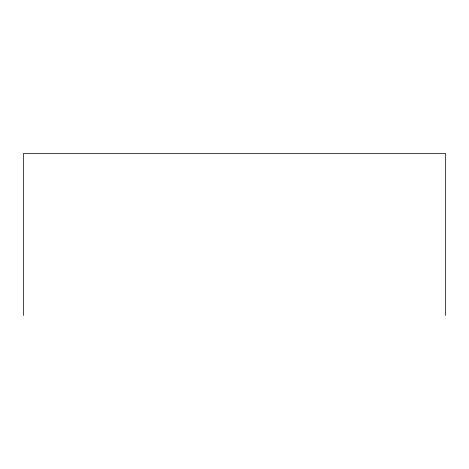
<?xml version="1.0" encoding="UTF-8"?>
<svg xmlns="http://www.w3.org/2000/svg" width="469" height="469" viewBox="0 0 469 469"><rect width="100%" height="100%" fill="white"/><g stroke="black" fill="none" stroke-linecap="round" stroke-linejoin="round"><path stroke-width="0.7" d="M445.55 315.485L445.55 153.515L23.45 153.515L23.45 315.485"/></g></svg>
